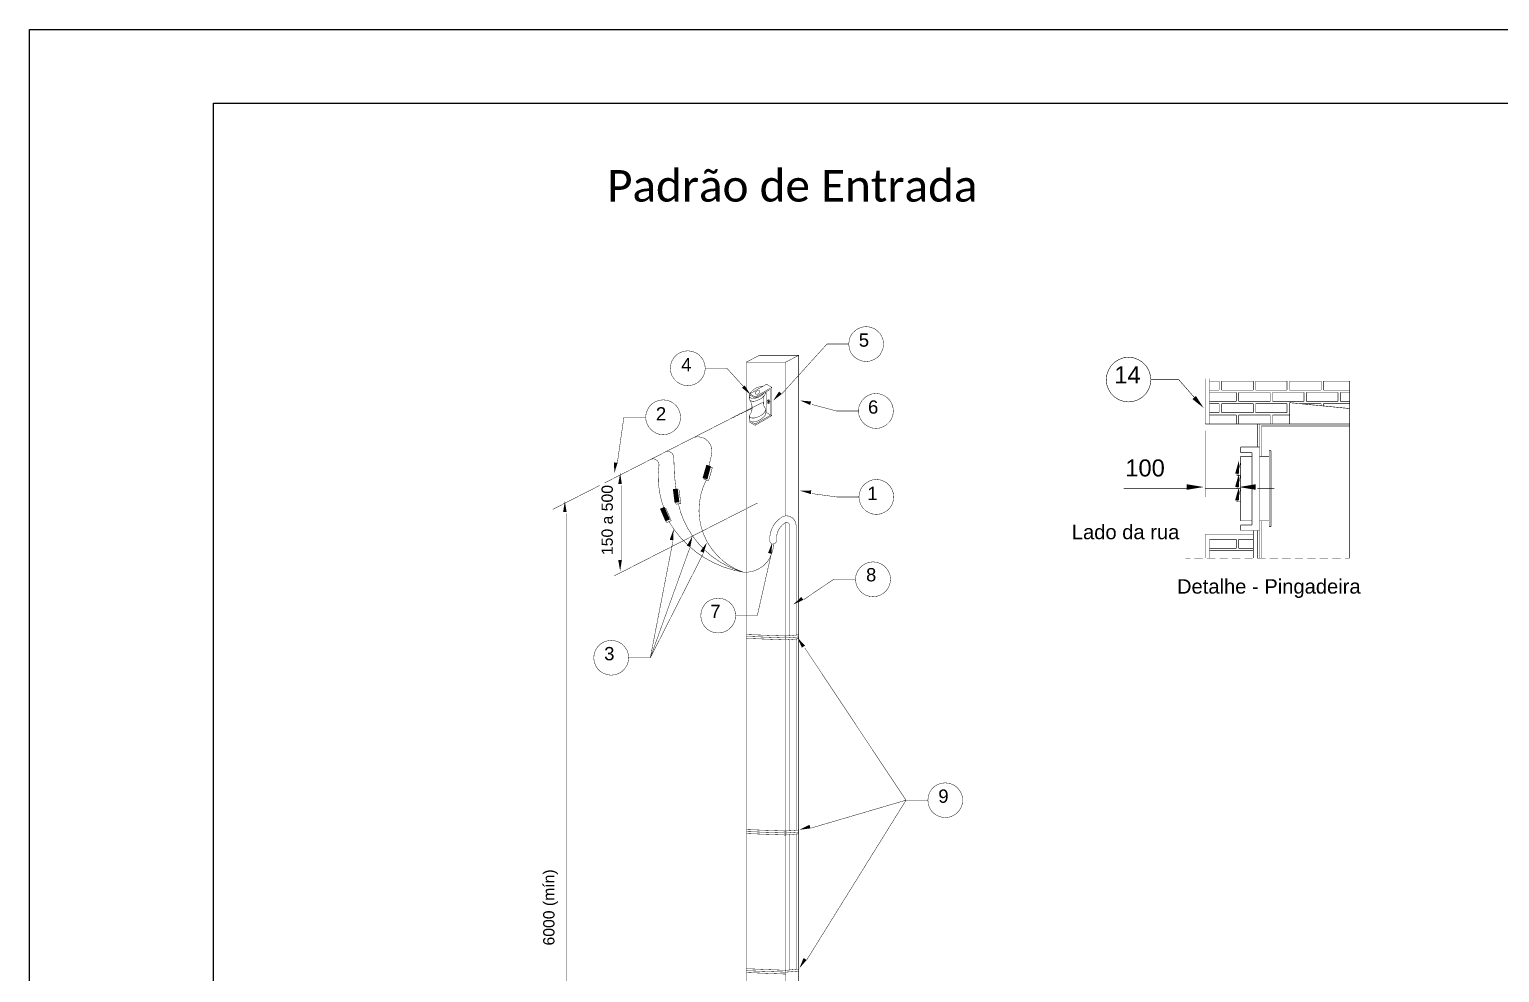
# Model space of a CAD drawing. Extents: x 20 to 1815, y -14679 to 245.
# Drawn here: x 108.22 to 128.18, y 4.34 to 17.14 of the extents above; entities that cross this region are included whole.
import ezdxf

# ---------------------------------------------------------------- set-up
doc = ezdxf.new("R2010")
doc.units = 0
doc.header["$MEASUREMENT"] = 0
doc.layers.get('0').update_dxf_attribs({"linetype": 'CONTINUOUS'})
for name, color, linetype in [('H', 7, 'CONTINUOUS'), ('P', 7, 'CONTINUOUS'), ('T', 7, 'CONTINUOUS'), ('TEXTO', 1, 'CONTINUOUS'), ('TOMADAS', 1, 'CONTINUOUS')]:
    doc.layers.add(name, color=color, linetype=linetype)
doc.styles.add('Calibri$001', font='calibri.ttf', dxfattribs={"height": 1.002078})

# ---------------------------------------------------------------- blocks, each defined once
blk = doc.blocks.new('BLOCOA3_LEGENDA')
at = {"layer": 'TOMADAS'}
for p, q in [((2.5, -1), (41, -1)), ((2.5, -28.7), (2.5, -1))]:
    blk.add_line(p, q, dxfattribs=at)
blk.add_lwpolyline([(0, 0), (42, 0), (42, -29.7), (0, -29.7)], close=True, dxfattribs=at)

msp = doc.modelspace()

# ---------------------------------------------------------------- hatches: boundary and pattern name
at = {"layer": 'H', "linetype": 'Continuous'}
for points in [[(118.01, 12.181), (117.893, 12.275), (117.929, 12.307), (118.01, 12.181)], [(118.315, 12.099), (118.396, 12.224), (118.434, 12.191), (118.315, 12.099)], [(118.818, 12.042), (118.682, 12.102), (118.831, 12.089), (118.818, 12.042)], [(124.16, 12.001), (124.009, 12.121), (124.056, 12.164), (124.16, 12.001)], [(116.159, 11.113), (116.156, 11.262), (116.204, 11.257), (116.159, 11.113)], [(117.358, 11.051), (117.404, 11.21), (117.428, 11.051), (117.358, 11.051)], [(117.404, 11.21), (117.409, 11.229), (117.472, 11.21), (117.404, 11.21)], [(117.428, 11.051), (117.404, 11.21), (117.472, 11.21), (117.428, 11.051)], [(124.588, 11.108), (124.639, 11.286), (124.639, 11.108), (124.588, 11.108)], [(116.213, 10.968), (116.239, 11.116), (116.262, 10.968), (116.213, 10.968)], [(117.423, 11.032), (117.358, 11.051), (117.428, 11.051), (117.423, 11.032)], [(124.588, 10.927), (124.639, 11.108), (124.639, 10.927), (124.588, 10.927)], [(124.588, 10.927), (124.639, 11.108), (124.639, 10.927), (124.588, 10.927)], [(116.955, 10.899), (117.021, 10.907), (117.021, 10.899), (116.955, 10.899)], [(116.977, 10.722), (116.955, 10.899), (117.043, 10.722), (116.977, 10.722)], [(117.043, 10.722), (116.955, 10.899), (117.021, 10.899), (117.043, 10.722)], [(118.828, 10.832), (118.683, 10.876), (118.833, 10.881), (118.828, 10.832)], [(123.932, 10.89), (123.932, 10.965), (124.16, 10.927), (123.932, 10.89)], [(124.588, 10.748), (124.639, 10.927), (124.639, 10.748), (124.588, 10.748)], [(124.588, 10.748), (124.639, 10.927), (124.639, 10.748), (124.588, 10.748)], [(124.588, 10.748), (124.639, 10.927), (124.639, 10.748), (124.588, 10.748)], [(124.867, 10.89), (124.639, 10.927), (124.867, 10.965), (124.867, 10.89)], [(115.464, 10.587), (115.488, 10.735), (115.512, 10.587), (115.464, 10.587)], [(116.78, 10.632), (116.842, 10.659), (116.851, 10.632), (116.78, 10.632)], [(116.842, 10.487), (116.78, 10.632), (116.915, 10.487), (116.842, 10.487)], [(116.915, 10.487), (116.78, 10.632), (116.851, 10.632), (116.915, 10.487)], [(116.978, 10.714), (116.977, 10.722), (117.043, 10.722), (116.978, 10.714)], [(116.853, 10.462), (116.842, 10.487), (116.915, 10.487), (116.853, 10.462)], [(116.961, 10.203), (116.912, 10.211), (116.964, 10.352), (116.961, 10.203)], [(117.191, 10.113), (117.145, 10.13), (117.22, 10.26), (117.191, 10.113)], [(117.372, 10.033), (117.328, 10.056), (117.417, 10.176), (117.372, 10.033)], [(118.294, 10.021), (118.247, 10.032), (118.302, 10.17), (118.294, 10.021)], [(116.239, 9.787), (116.213, 9.935), (116.262, 9.935), (116.239, 9.787)], [(118.59, 9.332), (118.698, 9.435), (118.726, 9.395), (118.59, 9.332)], [(118.706, 8.747), (118.645, 8.884), (118.749, 8.774), (118.706, 8.747)], [(118.675, 6.274), (118.809, 6.341), (118.825, 6.293), (118.675, 6.274)], [(118.672, 4.393), (118.729, 4.533), (118.771, 4.506), (118.672, 4.393)]]:
    msp.add_hatch(color=256, dxfattribs=at).paths.add_polyline_path(points)

# ---------------------------------------------------------------- linework, layer by layer
at = {"layer": 'P'}
for points, const_width in [([(119.815, 12.869), (119.809, 12.921), (119.79, 12.972), (119.765, 13.016), (119.726, 13.053), (119.682, 13.081), (119.631, 13.099), (119.579, 13.105), (119.526, 13.099), (119.476, 13.081), (119.431, 13.053), (119.393, 13.016), (119.364, 12.972), (119.349, 12.921), (119.342, 12.869), (119.349, 12.816), (119.364, 12.765), (119.393, 12.721), (119.431, 12.683), (119.476, 12.656), (119.526, 12.638), (119.579, 12.632), (119.631, 12.638), (119.682, 12.656), (119.726, 12.683), (119.765, 12.721), (119.79, 12.765), (119.809, 12.816), (119.815, 12.869), (119.815, 12.869)], 0.00585), ([(117.394, 12.54), (117.388, 12.592), (117.371, 12.643), (117.34, 12.688), (117.305, 12.726), (117.261, 12.753), (117.21, 12.77), (117.156, 12.777), (117.104, 12.77), (117.055, 12.753), (117.01, 12.726), (116.972, 12.688), (116.943, 12.643), (116.926, 12.592), (116.92, 12.54), (116.926, 12.486), (116.943, 12.437), (116.972, 12.392), (117.01, 12.354), (117.055, 12.327), (117.104, 12.31), (117.156, 12.303), (117.21, 12.31), (117.261, 12.327), (117.305, 12.354), (117.34, 12.392), (117.371, 12.437), (117.388, 12.486), (117.394, 12.54), (117.394, 12.54)], 0.00585), ([(118.433, 12.191), (119.047, 12.869)], 0.00585), ([(119.047, 12.869), (119.342, 12.869)], 0.00585), ([(117.953, 12.624), (118.129, 12.715)], 0.00585), ([(117.953, 3.015), (117.953, 12.624)], 0.00585), ([(117.953, 12.624), (118.487, 12.624)], 0.00585), ([(118.129, 12.715), (118.663, 12.715)], 0.00585), ([(118.487, 12.624), (118.663, 12.715)], 0.00585), ([(118.487, 10.537), (118.487, 12.624)], 0.00585), ([(118.663, 10.57), (118.663, 12.715)], 0.00585), ([(122.839, 12.385), (122.846, 12.452), (122.87, 12.517), (122.904, 12.574), (122.953, 12.623), (123.01, 12.658), (123.073, 12.682), (123.142, 12.688), (123.207, 12.682), (123.272, 12.658), (123.329, 12.623), (123.378, 12.574), (123.414, 12.517), (123.435, 12.452), (123.445, 12.385), (123.435, 12.316), (123.414, 12.253), (123.378, 12.196), (123.329, 12.148), (123.272, 12.113), (123.207, 12.091), (123.142, 12.083), (123.073, 12.091), (123.01, 12.113), (122.953, 12.148), (122.904, 12.196), (122.87, 12.253), (122.846, 12.316), (122.839, 12.385), (122.839, 12.385)], 0.00749), ([(117.688, 12.54), (117.394, 12.54)], 0.00585), ([(117.929, 12.275), (117.688, 12.54)], 0.00585), ([(123.823, 12.385), (123.445, 12.385)], 0.00749), ([(124.056, 12.119), (123.823, 12.385)], 0.00749), ([(124.182, 11.782), (124.182, 12.398)], 0.00749), ([(124.241, 11.782), (124.241, 12.398)], 0.00749), ([(118.174, 12.294), (118.155, 12.294), (118.136, 12.289), (118.113, 12.283), (118.091, 12.275), (118.071, 12.264), (118.05, 12.25), (118.033, 12.235), (118.017, 12.219), (118.004, 12.203), (117.998, 12.186), (117.993, 12.172), (117.993, 12.159), (117.998, 12.148), (118.006, 12.138), (118.018, 12.134), (118.036, 12.129), (118.053, 12.129), (118.072, 12.134), (118.094, 12.138), (118.118, 12.148), (118.139, 12.159), (118.16, 12.172), (118.177, 12.186), (118.191, 12.202)], 0.00585), ([(117.993, 12.131), (117.994, 12.118), (117.998, 12.108), (118.007, 12.1), (118.018, 12.096), (118.036, 12.091), (118.052, 12.091), (118.071, 12.094), (118.091, 12.099), (118.112, 12.108), (118.133, 12.116), (118.153, 12.131), (118.171, 12.143), (118.186, 12.158), (118.201, 12.173), (118.209, 12.189), (118.215, 12.203), (118.218, 12.216)], 0.00585), ([(117.999, 12.192), (118.225, 12.323)], 0.00585), ([(117.999, 12.192), (117.999, 12.176)], 0.00585), ([(118.072, 12.151), (117.999, 12.192)], 0.00585), ([(117.999, 12.176), (118.072, 12.134)], 0.00585), ([(118.072, 12.151), (118.298, 12.281)], 0.00585), ([(118.072, 12.134), (118.28, 12.254)], 0.00585), ([(118.074, 12.196), (118.08, 12.191), (118.09, 12.188), (118.101, 12.189), (118.113, 12.192), (118.118, 12.197), (118.125, 12.2), (118.133, 12.21), (118.136, 12.219), (118.134, 12.229), (118.129, 12.234), (118.121, 12.237), (118.11, 12.237), (118.098, 12.232), (118.086, 12.226), (118.082, 12.223), (118.075, 12.213), (118.072, 12.203), (118.074, 12.196), (118.074, 12.196)], 0.00585), ([(118.212, 12.197), (118.191, 12.158), (118.18, 12.113), (118.18, 12.067), (118.193, 12.023), (118.217, 11.984)], 0.00585), ([(118.225, 12.323), (118.298, 12.281)], 0.00585), ([(118.225, 12.221), (118.225, 11.937)], 0.00585), ([(118.28, 12.254), (118.28, 11.902)], 0.00585), ([(118.298, 12.281), (118.298, 11.896)], 0.00585), ([(119.949, 11.959), (119.942, 12.013), (119.925, 12.064), (119.896, 12.108), (119.858, 12.145), (119.815, 12.173), (119.765, 12.191), (119.712, 12.197), (119.658, 12.191), (119.609, 12.173), (119.564, 12.145), (119.526, 12.108), (119.499, 12.064), (119.48, 12.013), (119.476, 11.959), (119.48, 11.908), (119.499, 11.857), (119.526, 11.813), (119.564, 11.775), (119.609, 11.748), (119.658, 11.729), (119.712, 11.724), (119.765, 11.729), (119.815, 11.748), (119.858, 11.775), (119.896, 11.813), (119.925, 11.857), (119.942, 11.908), (119.949, 11.959), (119.949, 11.959)], 0.00585), ([(124.241, 12.365), (124.371, 12.365)], 0.00749), ([(124.241, 12.243), (124.371, 12.243)], 0.00749), ([(124.241, 12.211), (124.605, 12.211)], 0.00749), ([(124.371, 12.365), (124.371, 12.243)], 0.00749), ([(124.404, 12.365), (124.404, 12.243)], 0.00749), ([(124.404, 12.365), (124.834, 12.365)], 0.00749), ([(124.404, 12.243), (124.834, 12.243)], 0.00749), ([(124.605, 12.211), (124.605, 12.091)], 0.00749), ([(124.635, 12.211), (125.064, 12.211)], 0.00749), ([(124.635, 12.211), (124.635, 12.091)], 0.00749), ([(124.834, 12.365), (124.834, 12.243)], 0.00749), ([(124.865, 12.365), (124.865, 12.243)], 0.00749), ([(124.865, 12.365), (125.293, 12.365)], 0.00749), ([(124.865, 12.243), (125.293, 12.243)], 0.00749), ([(125.064, 12.211), (125.064, 12.091)], 0.00749), ([(125.096, 12.211), (125.096, 12.091)], 0.00749), ([(125.096, 12.211), (125.523, 12.211)], 0.00749), ([(125.293, 12.365), (125.293, 12.243)], 0.00749), ([(125.326, 12.365), (125.326, 12.243)], 0.00749), ([(125.326, 12.365), (125.756, 12.365)], 0.00749), ([(125.326, 12.243), (125.756, 12.243)], 0.00749), ([(125.523, 12.211), (125.523, 12.091)], 0.00749), ([(125.555, 12.211), (125.986, 12.211)], 0.00749), ([(125.555, 12.211), (125.555, 12.091)], 0.00749), ([(125.756, 12.365), (125.756, 12.243)], 0.00749), ([(125.787, 12.365), (126.144, 12.365)], 0.00749), ([(125.787, 12.365), (125.787, 12.243)], 0.00749), ([(125.787, 12.243), (126.144, 12.243)], 0.00749), ([(125.986, 12.211), (125.986, 12.091)], 0.00749), ([(126.016, 12.211), (126.016, 12.091)], 0.00749), ([(126.016, 12.211), (126.144, 12.211)], 0.00749), ([(126.144, 12.365), (126.144, 9.962)], 0.00749), ([(116.028, 10.983), (118.179, 12.08)], 0.00585), ([(117.059, 11.875), (117.053, 11.927), (117.036, 11.977), (117.007, 12.023), (116.97, 12.059), (116.926, 12.088), (116.875, 12.105), (116.823, 12.111), (116.769, 12.105), (116.72, 12.088), (116.675, 12.059), (116.637, 12.023), (116.61, 11.977), (116.591, 11.927), (116.586, 11.875), (116.591, 11.823), (116.61, 11.773), (116.637, 11.727), (116.675, 11.691), (116.72, 11.662), (116.769, 11.643), (116.823, 11.638), (116.875, 11.643), (116.926, 11.662), (116.97, 11.691), (117.007, 11.727), (117.036, 11.773), (117.053, 11.823), (117.059, 11.875), (117.059, 11.875)], 0.00585), ([(118.031, 11.994), (117.905, 11.938)], 0.00585), ([(117.993, 12.169), (117.993, 12.126)], 0.00585), ([(117.993, 11.897), (118.017, 11.937), (118.029, 11.981), (118.029, 12.027), (118.018, 12.072), (117.998, 12.11)], 0.00585), ([(117.993, 11.897), (117.994, 11.884), (118.002, 11.875), (118.012, 11.87), (118.026, 11.864), (118.042, 11.864), (118.061, 11.864), (118.08, 11.869), (118.101, 11.875), (118.123, 11.883), (118.144, 11.896), (118.163, 11.908), (118.18, 11.923), (118.194, 11.938), (118.206, 11.954), (118.212, 11.97), (118.217, 11.984)], 0.00585), ([(118.072, 12.151), (118.072, 12.134)], 0.00585), ([(118.183, 12.057), (118.188, 12.064), (118.19, 12.07), (118.186, 12.077), (118.179, 12.08)], 0.00585), ([(118.217, 11.984), (118.217, 11.937)], 0.00585), ([(118.242, 12.102), (118.248, 12.096), (118.25, 12.088), (118.248, 12.08), (118.245, 12.073), (118.239, 12.075), (118.234, 12.08), (118.233, 12.088), (118.236, 12.096), (118.24, 12.102), (118.242, 12.102), (118.242, 12.102)], 0.00585), ([(118.247, 12.057), (118.239, 12.075)], 0.00585), ([(118.239, 12.075), (118.247, 12.072)], 0.00585), ([(118.247, 12.115), (118.24, 12.102)], 0.00585), ([(118.24, 12.102), (118.25, 12.1)], 0.00585), ([(118.247, 12.115), (118.261, 12.086)], 0.00585), ([(118.261, 12.115), (118.247, 12.115)], 0.00585), ([(118.247, 12.1), (118.253, 12.096), (118.255, 12.086), (118.253, 12.08), (118.25, 12.073)], 0.00585), ([(118.247, 12.057), (118.261, 12.086)], 0.00585), ([(118.261, 12.057), (118.247, 12.057)], 0.00585), ([(118.261, 12.115), (118.275, 12.086)], 0.00585), ([(118.261, 12.057), (118.275, 12.086)], 0.00585), ([(118.275, 12.086), (118.261, 12.086)], 0.00585), ([(118.844, 12.048), (119.179, 11.959)], 0.00585), ([(124.241, 12.091), (124.605, 12.091)], 0.00749), ([(124.241, 12.058), (124.371, 12.058)], 0.00749), ([(124.371, 12.058), (124.371, 11.937)], 0.00749), ([(124.404, 12.058), (124.404, 11.937)], 0.00749), ([(124.404, 12.058), (124.834, 12.058)], 0.00749), ([(124.635, 12.091), (125.064, 12.091)], 0.00749), ([(124.834, 12.058), (124.834, 11.937)], 0.00749), ([(124.865, 12.058), (125.293, 12.058)], 0.00749), ([(124.865, 12.058), (124.865, 11.937)], 0.00749), ([(125.096, 12.091), (125.523, 12.091)], 0.00749), ([(125.293, 12.058), (125.293, 11.937)], 0.00749), ([(125.326, 12.058), (125.326, 11.937)], 0.00749), ([(125.328, 12.073), (126.144, 11.993)], 0.00749), ([(125.328, 11.782), (125.328, 12.073)], 0.00749), ([(125.472, 12.058), (125.756, 12.058)], 0.00749), ([(125.555, 12.091), (125.986, 12.091)], 0.00749), ([(125.756, 12.058), (125.756, 12.03)], 0.00749), ([(125.787, 12.058), (126.144, 12.058)], 0.00749), ([(125.787, 12.058), (125.787, 12.028)], 0.00749), ([(126.016, 12.091), (126.144, 12.091)], 0.00749), ([(116.199, 11.243), (116.289, 11.875)], 0.00585), ([(116.289, 11.875), (116.586, 11.875)], 0.00585), ([(117.905, 11.938), (117.89, 11.927), (117.875, 11.921), (117.864, 11.921), (117.855, 11.919), (117.848, 11.913), (117.832, 11.899), (117.821, 11.894), (117.809, 11.894), (117.801, 11.889), (117.796, 11.881), (117.791, 11.875), (117.786, 11.872), (117.771, 11.87), (117.756, 11.869)], 0.00585), ([(117.993, 11.851), (117.994, 11.84), (117.999, 11.827), (118.009, 11.819), (118.021, 11.813), (118.037, 11.811), (118.056, 11.811), (118.075, 11.816), (118.098, 11.821), (118.118, 11.83), (118.139, 11.842), (118.16, 11.856), (118.177, 11.87), (118.193, 11.884), (118.206, 11.9), (118.212, 11.916), (118.217, 11.932), (118.217, 11.946)], 0.00585), ([(117.993, 11.897), (117.993, 11.845)], 0.00585), ([(117.999, 11.826), (117.999, 11.807)], 0.00585), ([(117.999, 11.807), (118.072, 11.765)], 0.00585), ([(118.072, 11.783), (118.018, 11.816)], 0.00585), ([(118.072, 11.783), (118.28, 11.902)], 0.00585), ([(118.072, 11.765), (118.298, 11.896)], 0.00585), ([(118.072, 11.783), (118.072, 11.765)], 0.00585), ([(118.217, 11.942), (118.298, 11.896)], 0.00585), ([(119.179, 11.959), (119.476, 11.959)], 0.00585), ([(124.919, 11.782), (124.182, 11.782)], 0.00749), ([(124.241, 11.937), (124.371, 11.937)], 0.00749), ([(124.241, 11.904), (124.605, 11.904)], 0.00749), ([(124.404, 11.937), (124.834, 11.937)], 0.00749), ([(124.605, 11.904), (124.605, 11.782)], 0.00749), ([(124.635, 11.904), (125.064, 11.904)], 0.00749), ([(124.635, 11.904), (124.635, 11.782)], 0.00749), ([(124.865, 11.937), (125.293, 11.937)], 0.00749), ([(124.895, 11.782), (124.895, 11.471)], 0.00749), ([(124.919, 11.782), (124.919, 9.962)], 0.00749), ([(126.144, 11.782), (124.919, 11.782)], 0.00749), ([(125.064, 11.904), (125.064, 11.782)], 0.00749), ([(125.096, 11.904), (125.096, 11.782)], 0.00749), ([(125.096, 11.904), (125.328, 11.904)], 0.00749), ([(125.328, 11.782), (126.144, 11.782)], 0.00749), ([(117.479, 11.362), (117.485, 11.411), (117.48, 11.462), (117.461, 11.508), (117.432, 11.549), (117.394, 11.581), (117.35, 11.602), (117.299, 11.61), (117.25, 11.605)], 0.00585), ([(124.182, 11.693), (124.182, 10.793)], 0.00749), ([(124.946, 11.756), (124.946, 11.343)], 0.00749), ([(126.144, 11.756), (124.946, 11.756)], 0.00749), ([(116.967, 11.327), (116.961, 11.357), (116.947, 11.384), (116.923, 11.402), (116.893, 11.411), (116.864, 11.408)], 0.00585), ([(124.664, 11.471), (124.919, 11.471)], 0.00749), ([(124.664, 11.471), (124.664, 11.394)], 0.00749), ([(124.664, 11.394), (124.818, 11.394)], 0.00749), ([(124.818, 11.394), (124.818, 11.343)], 0.00749), ([(125.05, 11.42), (125.05, 10.389)], 0.00749), ([(125.05, 11.42), (125.076, 11.42)], 0.00749), ([(125.076, 11.42), (125.076, 10.389)], 0.00749), ([(116.767, 11.227), (116.762, 11.257), (116.747, 11.281), (116.723, 11.3), (116.694, 11.31), (116.664, 11.307)], 0.00585), ([(116.767, 11.227), (116.755, 11.107), (116.758, 10.986), (116.772, 10.865), (116.799, 10.748), (116.837, 10.632)], 0.00585), ([(116.967, 11.327), (116.975, 11.105), (116.997, 10.883)], 0.00585), ([(117.426, 11.211), (117.375, 11.033)], 0.00585), ([(117.491, 11.192), (117.426, 11.211)], 0.00585), ([(117.44, 11.015), (117.491, 11.192)], 0.00585), ([(117.479, 11.362), (117.442, 11.207)], 0.00585), ([(124.664, 11.264), (124.611, 11.085)], 0.00749), ([(124.664, 11.343), (124.664, 10.468)], 0.00749), ([(124.664, 11.343), (124.818, 11.343)], 0.00749), ([(124.818, 10.468), (124.818, 11.343)], 0.00749), ([(124.919, 11.343), (125.05, 11.343)], 0.00749), ([(117.409, 11.024), (117.364, 10.922), (117.332, 10.818), (117.315, 10.71), (117.309, 10.602), (117.317, 10.494), (117.339, 10.384), (117.374, 10.281), (117.421, 10.181), (117.479, 10.091), (117.55, 10.006), (117.629, 9.93), (117.717, 9.865), (117.812, 9.811), (117.912, 9.771)], 0.00585), ([(117.375, 11.033), (117.44, 11.015)], 0.00585), ([(119.953, 10.792), (119.947, 10.845), (119.93, 10.894), (119.903, 10.94), (119.865, 10.978), (119.82, 11.005), (119.771, 11.024), (119.717, 11.029), (119.664, 11.024), (119.614, 11.005), (119.571, 10.978), (119.533, 10.94), (119.504, 10.894), (119.488, 10.845), (119.48, 10.792), (119.488, 10.74), (119.504, 10.691), (119.533, 10.645), (119.571, 10.608), (119.614, 10.58), (119.664, 10.562), (119.717, 10.556), (119.771, 10.562), (119.82, 10.58), (119.865, 10.608), (119.903, 10.645), (119.93, 10.691), (119.947, 10.74), (119.953, 10.792), (119.953, 10.792)], 0.00585), ([(124.611, 11.085), (124.664, 11.085)], 0.00749), ([(124.664, 11.085), (124.611, 10.905)], 0.00749), ([(124.664, 10.996), (124.664, 11.018)], 0.00749), ([(115.324, 10.624), (115.961, 10.949)], 0.00585), ([(116.256, 10.951), (116.256, 9.917)], 0.00585), ([(117.039, 10.889), (116.972, 10.881)], 0.00585), ([(116.972, 10.881), (116.996, 10.695)], 0.00585), ([(117.061, 10.703), (117.039, 10.889)], 0.00585), ([(118.847, 10.838), (119.183, 10.792)], 0.00585), ([(119.183, 10.792), (119.48, 10.792)], 0.00585), ([(123.955, 10.905), (123.075, 10.905)], 0.00749), ([(124.664, 10.905), (124.182, 10.905)], 0.00749), ([(124.664, 10.905), (124.611, 10.726)], 0.00749), ([(124.611, 10.905), (124.664, 10.905)], 0.00749), ([(124.891, 10.905), (125.119, 10.905)], 0.00749), ([(116.158, 9.721), (118.104, 10.711)], 0.00585), ([(116.859, 10.641), (116.797, 10.614)], 0.00585), ([(116.797, 10.614), (116.87, 10.445)], 0.00585), ([(116.932, 10.47), (116.859, 10.641)], 0.00585), ([(116.996, 10.695), (117.061, 10.703)], 0.00585), ([(117.029, 10.7), (117.061, 10.581), (117.105, 10.468), (117.161, 10.359), (117.228, 10.254), (117.302, 10.16), (117.388, 10.07), (117.479, 9.991), (117.58, 9.919), (117.686, 9.859), (117.798, 9.81), (117.912, 9.771)], 0.00585), ([(124.611, 10.726), (124.664, 10.726)], 0.00749), ([(115.505, 10.57), (115.505, -0.254)], 0.00585), ([(116.87, 10.445), (116.932, 10.47)], 0.00585), ([(116.901, 10.457), (116.978, 10.34), (117.067, 10.232), (117.166, 10.132), (117.274, 10.041), (117.39, 9.964), (117.513, 9.897), (117.644, 9.841), (117.777, 9.8), (117.912, 9.771)], 0.00585), ([(118.45, 10.527), (118.394, 10.489), (118.345, 10.44), (118.309, 10.384), (118.283, 10.321), (118.271, 10.254), (118.272, 10.186)], 0.00585), ([(118.482, 10.445), (118.436, 10.408), (118.399, 10.364), (118.374, 10.311), (118.361, 10.254), (118.36, 10.195)], 0.00585), ([(118.628, 10.405), (118.622, 10.446), (118.601, 10.484), (118.571, 10.513), (118.533, 10.532), (118.491, 10.537), (118.45, 10.527)], 0.00585), ([(118.539, 10.406), (118.534, 10.426), (118.521, 10.44), (118.501, 10.448), (118.482, 10.445)], 0.00585), ([(118.487, 2.994), (118.487, 10.446)], 0.00585), ([(118.539, 8.911), (118.539, 10.406)], 0.00585), ([(118.628, 8.916), (118.628, 10.405)], 0.00585), ([(118.663, 10.57), (118.663, 10.032)], 0.00585), ([(124.664, 10.468), (124.818, 10.468)], 0.00749), ([(124.664, 10.413), (124.818, 10.413)], 0.00749), ([(124.664, 10.413), (124.664, 10.338)], 0.00749), ([(124.818, 10.413), (124.818, 10.468)], 0.00749), ([(124.919, 10.468), (125.05, 10.468)], 0.00749), ([(124.946, 10.468), (124.946, 9.962)], 0.00749), ([(125.05, 10.389), (125.076, 10.389)], 0.00749), ([(116.955, 10.191), (116.648, 8.609)], 0.00585), ([(118.272, 10.186), (118.285, 10.165), (118.307, 10.152), (118.333, 10.157), (118.352, 10.171), (118.36, 10.195)], 0.00585), ([(124.182, 9.962), (124.182, 10.283)], 0.00749), ([(124.834, 10.283), (124.182, 10.283)], 0.00749), ([(124.241, 9.962), (124.241, 10.216)], 0.00749), ([(124.241, 10.216), (124.605, 10.216)], 0.00749), ([(124.605, 10.216), (124.605, 10.094)], 0.00749), ([(124.635, 10.216), (124.635, 10.094)], 0.00749), ([(124.635, 10.216), (124.834, 10.216)], 0.00749), ([(124.664, 10.338), (124.919, 10.338)], 0.00749), ([(124.834, 10.338), (124.834, 9.962)], 0.00749), ([(124.895, 10.338), (124.895, 9.962)], 0.00749), ([(117.185, 10.103), (116.648, 8.609)], 0.00585), ([(117.367, 10.025), (116.648, 8.609)], 0.00585), ([(117.912, 9.771), (117.983, 9.773), (118.05, 9.787), (118.115, 9.814), (118.174, 9.851), (118.225, 9.898), (118.266, 9.956), (118.294, 10.017), (118.314, 10.084), (118.321, 10.152)], 0.00585), ([(118.288, 10.008), (118.101, 9.182)], 0.00585), ([(118.663, 2.987), (118.663, 10.032)], 0.00585), ([(124.241, 10.094), (124.605, 10.094)], 0.00749), ([(124.241, 10.062), (124.834, 10.062)], 0.00749), ([(124.635, 10.094), (124.834, 10.094)], 0.00749), ([(119.909, 9.676), (119.903, 9.729), (119.885, 9.778), (119.857, 9.822), (119.818, 9.86), (119.774, 9.887), (119.725, 9.906), (119.672, 9.911), (119.62, 9.906), (119.568, 9.887), (119.523, 9.86), (119.488, 9.822), (119.458, 9.778), (119.441, 9.729), (119.434, 9.676), (119.441, 9.622), (119.458, 9.571), (119.488, 9.527), (119.523, 9.489), (119.568, 9.462), (119.62, 9.444), (119.672, 9.438), (119.725, 9.444), (119.774, 9.462), (119.818, 9.489), (119.857, 9.527), (119.885, 9.571), (119.903, 9.622), (119.909, 9.676), (119.909, 9.676)], 0.00585), ([(123.979, 9.962), (123.912, 9.962)], 0.00749), ([(124.148, 9.962), (124.036, 9.962)], 0.00749), ([(124.32, 9.962), (124.207, 9.962)], 0.00749), ([(124.489, 9.962), (124.377, 9.962)], 0.00749), ([(124.659, 9.962), (124.548, 9.962)], 0.00749), ([(124.828, 9.962), (124.716, 9.962)], 0.00749), ([(125.001, 9.962), (124.885, 9.962)], 0.00749), ([(125.169, 9.962), (125.058, 9.962)], 0.00749), ([(125.342, 9.962), (125.226, 9.962)], 0.00749), ([(125.511, 9.962), (125.399, 9.962)], 0.00749), ([(125.681, 9.962), (125.568, 9.962)], 0.00749), ([(125.85, 9.962), (125.738, 9.962)], 0.00749), ([(126.023, 9.962), (125.907, 9.962)], 0.00749), ([(126.144, 9.962), (126.079, 9.962)], 0.00749), ([(118.729, 9.398), (119.141, 9.676)], 0.00585), ([(119.141, 9.676), (119.434, 9.676)], 0.00585), ([(117.805, 9.182), (117.801, 9.235), (117.783, 9.286), (117.755, 9.33), (117.717, 9.368), (117.672, 9.395), (117.621, 9.413), (117.569, 9.419), (117.518, 9.413), (117.467, 9.395), (117.421, 9.368), (117.385, 9.33), (117.356, 9.286), (117.339, 9.235), (117.334, 9.182), (117.339, 9.129), (117.356, 9.079), (117.385, 9.035), (117.421, 8.997), (117.467, 8.968), (117.518, 8.951), (117.569, 8.946), (117.621, 8.951), (117.672, 8.968), (117.717, 8.997), (117.755, 9.035), (117.783, 9.079), (117.801, 9.129), (117.805, 9.182), (117.805, 9.182)], 0.00585), ([(118.101, 9.182), (117.805, 9.182)], 0.00585), ([(116.355, 8.609), (116.348, 8.662), (116.331, 8.713), (116.302, 8.757), (116.266, 8.795), (116.22, 8.822), (116.169, 8.84), (116.116, 8.846), (116.066, 8.84), (116.015, 8.822), (115.97, 8.795), (115.932, 8.757), (115.905, 8.713), (115.886, 8.662), (115.881, 8.609), (115.886, 8.555), (115.905, 8.506), (115.932, 8.462), (115.97, 8.424), (116.015, 8.397), (116.066, 8.379), (116.116, 8.373), (116.169, 8.379), (116.22, 8.397), (116.266, 8.424), (116.302, 8.462), (116.331, 8.506), (116.348, 8.555), (116.355, 8.609), (116.355, 8.609)], 0.00585), ([(117.953, 8.925), (118.487, 8.905)], 0.00585), ([(117.953, 8.9), (118.487, 8.878)], 0.00585), ([(117.953, 8.873), (118.487, 8.852)], 0.00585), ([(118.487, 8.905), (118.663, 8.921)], 0.00585), ([(118.487, 8.878), (118.663, 8.892)], 0.00585), ([(118.487, 8.852), (118.663, 8.867)], 0.00585), ([(118.539, 6.26), (118.539, 8.857)], 0.00585), ([(118.628, 6.268), (118.628, 8.863)], 0.00585), ([(116.648, 8.609), (116.355, 8.609)], 0.00585), ([(118.745, 8.743), (120.12, 6.676)], 0.00585), ([(120.888, 6.676), (120.884, 6.728), (120.865, 6.779), (120.836, 6.823), (120.8, 6.862), (120.754, 6.889), (120.704, 6.906), (120.652, 6.911), (120.6, 6.906), (120.55, 6.889), (120.504, 6.862), (120.468, 6.823), (120.439, 6.779), (120.422, 6.728), (120.417, 6.676), (120.422, 6.623), (120.439, 6.573), (120.468, 6.528), (120.504, 6.492), (120.55, 6.463), (120.6, 6.446), (120.652, 6.439), (120.704, 6.446), (120.754, 6.463), (120.8, 6.492), (120.836, 6.528), (120.865, 6.573), (120.884, 6.623), (120.888, 6.676), (120.888, 6.676)], 0.00585), ([(118.768, 4.501), (120.12, 6.676)], 0.00585), ([(118.834, 6.298), (120.12, 6.676)], 0.00585), ([(120.12, 6.676), (120.417, 6.676)], 0.00585), ([(117.953, 6.277), (118.487, 6.257)], 0.00585), ([(117.953, 6.25), (118.487, 6.23)], 0.00585), ([(117.953, 6.223), (118.487, 6.203)], 0.00585), ([(118.487, 6.257), (118.663, 6.271)], 0.00585), ([(118.487, 6.23), (118.663, 6.244)], 0.00585), ([(118.487, 6.203), (118.663, 6.219)], 0.00585), ([(118.539, 4.372), (118.539, 6.208)], 0.00585), ([(118.628, 4.379), (118.628, 6.214)], 0.00585), ([(117.953, 4.388), (118.487, 4.366)], 0.00585), ([(117.953, 4.361), (118.487, 4.341)], 0.00585), ([(117.953, 4.336), (118.487, 4.315)], 0.00585), ([(118.487, 4.366), (118.663, 4.383)], 0.00585), ([(118.487, 4.341), (118.663, 4.355)], 0.00585)]:
    msp.add_lwpolyline(points, dxfattribs=dict(at, const_width=const_width))

# ---------------------------------------------------------------- block references
at = {"layer": 'TEXTO'}
msp.add_blockref('BLOCOA3_LEGENDA', (108.218, 17.14), dxfattribs=at)

# ---------------------------------------------------------------- texts
at = {"color": 7, "true_color": 0x000007, "style": 'Calibri$001'}
msp.add_text('Padrão de Entrada', height=0.42844, dxfattribs=at).set_placement((116.061, 14.802))
at = {"layer": 'T', "attachment_point": 7}
for s, insert, char_height in [('{\\fArial|b0|i0|c0|p18;5}', (119.478, 12.83), 0.18), ('{\\fArial|b0|i0|c0|p18;4}', (117.066, 12.497), 0.18), ('{\\fArial|b0|i0|c0|p18;14}', (122.947, 12.335), 0.23032), ('{\\fArial|b0|i0|c0|p18;2}', (116.724, 11.831), 0.18), ('{\\fArial|b0|i0|c0|p18;6}', (119.604, 11.921), 0.18), ('{\\fArial|b0|i0|c0|p18;100}', (123.097, 11.068), 0.23032), ('{\\fArial|b0|i0|c0|p18;1}', (119.595, 10.751), 0.18), ('{\\fArial|b0|i0|c0|p18;Lado da rua}', (122.371, 10.216), 0.19578), ('{\\fArial|b0|i0|c0|p18;8}', (119.577, 9.644), 0.18), ('{\\fArial|b0|i0|c0|p18;Detalhe - Pingadeira}', (123.799, 9.421), 0.19578), ('{\\fArial|b0|i0|c0|p18;7}', (117.462, 9.149), 0.18), ('{\\fArial|b0|i0|c0|p18;3}', (116.022, 8.573), 0.18), ('{\\fArial|b0|i0|c0|p18;9}', (120.558, 6.638), 0.18)]:
    msp.add_mtext(s, dxfattribs=dict(at, insert=insert, char_height=char_height))
at = {"layer": 'T', "char_height": 0.153, "attachment_point": 1, "rotation": 90}
for s, insert in [('{\\fArial|b0|i0|c0|p18;150 a 500}', (115.986, 10.004)), ('{\\fArial|b0|i0|c0|p18;6000 (mín)}', (115.194, 4.703))]:
    msp.add_mtext(s, dxfattribs=dict(at, insert=insert))

doc.saveas('drawing.dxf')
